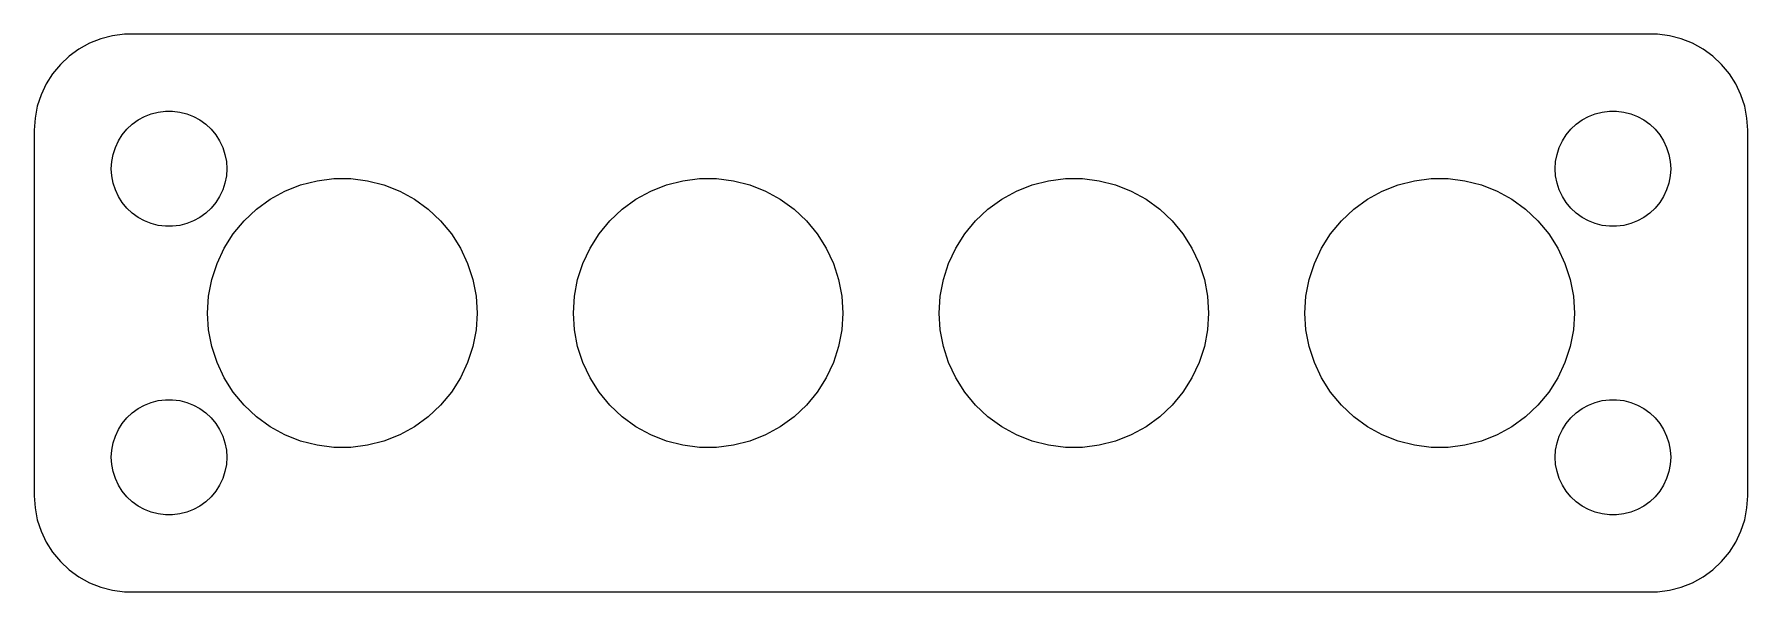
# Model space of a CAD drawing. Header units: metres. Extents: x -44.5 to 44.5, y 24.5 to 53.5.
import ezdxf

# ---------------------------------------------------------------- set-up
doc = ezdxf.new("R2010")
doc.units = ezdxf.units.M

msp = doc.modelspace()

# ---------------------------------------------------------------- linework, layer by layer
for p, q in [((-40.4369, 53.4114), (-41.0451, 53.2553)), ((-39.8139, 53.4901), (-40.4369, 53.4114)), ((39.8139, 53.4901), (-39.8139, 53.4901)), ((40.4369, 53.4114), (39.8139, 53.4901)), ((41.0451, 53.2553), (40.4369, 53.4114)), ((-42.1791, 52.7216), (-42.6871, 52.3526)), ((-41.6289, 53.0241), (-42.1791, 52.7216)), ((-41.0451, 53.2553), (-41.6289, 53.0241)), ((41.6289, 53.0241), (41.0451, 53.2553)), ((42.1791, 52.7216), (41.6289, 53.0241)), ((42.6871, 52.3526), (42.1791, 52.7216)), ((-43.1448, 51.9227), (-43.5451, 51.4389)), ((-42.6871, 52.3526), (-43.1448, 51.9227)), ((43.1448, 51.9227), (42.6871, 52.3526)), ((43.5451, 51.4389), (43.1448, 51.9227)), ((-43.8815, 50.9088), (-44.1489, 50.3406)), ((-43.5451, 51.4389), (-43.8815, 50.9088)), ((43.8815, 50.9088), (43.5451, 51.4389)), ((44.1489, 50.3406), (43.8815, 50.9088)), ((-44.1489, 50.3406), (-44.3429, 49.7434)), ((44.3429, 49.7434), (44.1489, 50.3406)), ((-44.4606, 49.1267), (-44.5, 48.5)), ((-44.3429, 49.7434), (-44.4606, 49.1267)), ((-39.4123, 48.8115), (-39.1075, 49.033)), ((-39.1075, 49.033), (-38.7773, 49.2145)), ((-38.7773, 49.2145), (-38.427, 49.3532)), ((-38.427, 49.3532), (-38.0621, 49.4469)), ((-38.0621, 49.4469), (-37.6884, 49.4941)), ((-37.6884, 49.4941), (-37.3116, 49.4941)), ((-37.3116, 49.4941), (-36.9379, 49.4469)), ((-36.9379, 49.4469), (-36.5729, 49.3532)), ((-36.5729, 49.3532), (-36.2227, 49.2145)), ((-36.2227, 49.2145), (-35.8925, 49.033)), ((-35.8925, 49.033), (-35.5877, 48.8115)), ((35.5877, 48.8115), (35.8925, 49.033)), ((35.8925, 49.033), (36.2227, 49.2145)), ((36.2227, 49.2145), (36.5729, 49.3532)), ((36.5729, 49.3532), (36.9379, 49.4469)), ((36.9379, 49.4469), (37.3116, 49.4941)), ((37.3116, 49.4941), (37.6884, 49.4941)), ((37.6884, 49.4941), (38.0621, 49.4469)), ((38.0621, 49.4469), (38.427, 49.3532)), ((38.427, 49.3532), (38.7773, 49.2145)), ((38.7773, 49.2145), (39.1075, 49.033)), ((39.1075, 49.033), (39.4123, 48.8115)), ((44.4606, 49.1267), (44.3429, 49.7434)), ((44.5, 48.5), (44.4606, 49.1267)), ((-44.5, 48.5), (-44.5, 29.5)), ((-40.1289, 47.9453), (-39.927, 48.2634)), ((-39.927, 48.2634), (-39.6869, 48.5536)), ((-39.6869, 48.5536), (-39.4123, 48.8115)), ((-35.5877, 48.8115), (-35.3131, 48.5536)), ((-35.3131, 48.5536), (-35.0729, 48.2634)), ((-35.0729, 48.2634), (-34.8711, 47.9453)), ((34.8711, 47.9453), (35.0729, 48.2634)), ((35.0729, 48.2634), (35.3131, 48.5536)), ((35.3131, 48.5536), (35.5877, 48.8115)), ((39.4123, 48.8115), (39.6869, 48.5536)), ((39.6869, 48.5536), (39.927, 48.2634)), ((39.927, 48.2634), (40.1289, 47.9453)), ((44.5, 29.5), (44.5, 48.5)), ((-40.4763, 46.876), (-40.4057, 47.2461)), ((-40.4057, 47.2461), (-40.2893, 47.6044)), ((-40.2893, 47.6044), (-40.1289, 47.9453)), ((-34.8711, 47.9453), (-34.7107, 47.6044)), ((-34.7107, 47.6044), (-34.5942, 47.2461)), ((-34.5942, 47.2461), (-34.5237, 46.876)), ((34.5237, 46.876), (34.5942, 47.2461)), ((34.5942, 47.2461), (34.7107, 47.6044)), ((34.7107, 47.6044), (34.8711, 47.9453)), ((40.1289, 47.9453), (40.2893, 47.6044)), ((40.2893, 47.6044), (40.4057, 47.2461)), ((40.4057, 47.2461), (40.4763, 46.876)), ((-40.5, 46.5), (-40.4763, 46.876)), ((-40.4763, 46.124), (-40.5, 46.5)), ((-34.5237, 46.876), (-34.5, 46.5)), ((-34.5, 46.5), (-34.5237, 46.124)), ((34.5, 46.5), (34.5237, 46.876)), ((34.5237, 46.124), (34.5, 46.5)), ((40.4763, 46.876), (40.5, 46.5)), ((40.5, 46.5), (40.4763, 46.124)), ((-40.4057, 45.7539), (-40.4763, 46.124)), ((-40.2893, 45.3956), (-40.4057, 45.7539)), ((-40.1289, 45.0547), (-40.2893, 45.3956)), ((-34.7107, 45.3956), (-34.8711, 45.0547)), ((-34.5942, 45.7539), (-34.7107, 45.3956)), ((-34.5237, 46.124), (-34.5942, 45.7539)), ((-31.4805, 45.3338), (-30.6631, 45.6574)), ((-30.6631, 45.6574), (-29.8117, 45.876)), ((-29.8117, 45.876), (-28.9395, 45.9862)), ((-28.9395, 45.9862), (-28.0605, 45.9862)), ((-28.0605, 45.9862), (-27.1883, 45.876)), ((-27.1883, 45.876), (-26.3369, 45.6574)), ((-26.3369, 45.6574), (-25.5195, 45.3338)), ((-12.4805, 45.3338), (-11.6631, 45.6574)), ((-11.6631, 45.6574), (-10.8117, 45.876)), ((-10.8117, 45.876), (-9.93953, 45.9862)), ((-9.93953, 45.9862), (-9.06046, 45.9862)), ((-9.06046, 45.9862), (-8.18832, 45.876)), ((-8.18832, 45.876), (-7.33687, 45.6574)), ((-7.33687, 45.6574), (-6.51953, 45.3338)), ((6.51953, 45.3338), (7.33687, 45.6574)), ((7.33687, 45.6574), (8.18832, 45.876)), ((8.18832, 45.876), (9.06046, 45.9862)), ((9.06046, 45.9862), (9.93953, 45.9862)), ((9.93953, 45.9862), (10.8117, 45.876)), ((10.8117, 45.876), (11.6631, 45.6574)), ((11.6631, 45.6574), (12.4805, 45.3338)), ((25.5195, 45.3338), (26.3369, 45.6574)), ((26.3369, 45.6574), (27.1883, 45.876)), ((27.1883, 45.876), (28.0605, 45.9862)), ((28.0605, 45.9862), (28.9395, 45.9862)), ((28.9395, 45.9862), (29.8117, 45.876)), ((29.8117, 45.876), (30.6631, 45.6574)), ((30.6631, 45.6574), (31.4805, 45.3338)), ((34.5942, 45.7539), (34.5237, 46.124)), ((34.7107, 45.3956), (34.5942, 45.7539)), ((34.8711, 45.0547), (34.7107, 45.3956)), ((40.2893, 45.3956), (40.1289, 45.0547)), ((40.4057, 45.7539), (40.2893, 45.3956)), ((40.4763, 46.124), (40.4057, 45.7539)), ((-39.927, 44.7366), (-40.1289, 45.0547)), ((-39.6869, 44.4464), (-39.927, 44.7366)), ((-35.0729, 44.7366), (-35.3131, 44.4464)), ((-34.8711, 45.0547), (-35.0729, 44.7366)), ((-32.962, 44.3936), (-32.2508, 44.9103)), ((-32.2508, 44.9103), (-31.4805, 45.3338)), ((-25.5195, 45.3338), (-24.7492, 44.9103)), ((-24.7492, 44.9103), (-24.038, 44.3936)), ((-13.962, 44.3936), (-13.2508, 44.9103)), ((-13.2508, 44.9103), (-12.4805, 45.3338)), ((-6.51953, 45.3338), (-5.74921, 44.9103)), ((-5.74921, 44.9103), (-5.03802, 44.3936)), ((5.03802, 44.3936), (5.74921, 44.9103)), ((5.74921, 44.9103), (6.51953, 45.3338)), ((12.4805, 45.3338), (13.2508, 44.9103)), ((13.2508, 44.9103), (13.962, 44.3936)), ((24.038, 44.3936), (24.7492, 44.9103)), ((24.7492, 44.9103), (25.5195, 45.3338)), ((31.4805, 45.3338), (32.2508, 44.9103)), ((32.2508, 44.9103), (32.962, 44.3936)), ((35.0729, 44.7366), (34.8711, 45.0547)), ((35.3131, 44.4464), (35.0729, 44.7366)), ((39.927, 44.7366), (39.6869, 44.4464)), ((40.1289, 45.0547), (39.927, 44.7366)), ((-39.4123, 44.1884), (-39.6869, 44.4464)), ((-39.1075, 43.967), (-39.4123, 44.1884)), ((-38.7773, 43.7855), (-39.1075, 43.967)), ((-38.427, 43.6468), (-38.7773, 43.7855)), ((-38.0621, 43.5531), (-38.427, 43.6468)), ((-36.5729, 43.6468), (-36.9379, 43.5531)), ((-36.2227, 43.7855), (-36.5729, 43.6468)), ((-35.8925, 43.967), (-36.2227, 43.7855)), ((-35.5877, 44.1884), (-35.8925, 43.967)), ((-35.3131, 44.4464), (-35.5877, 44.1884)), ((-34.1631, 43.1145), (-33.6028, 43.7918)), ((-33.6028, 43.7918), (-32.962, 44.3936)), ((-24.038, 44.3936), (-23.3972, 43.7918)), ((-23.3972, 43.7918), (-22.8369, 43.1145)), ((-15.1631, 43.1145), (-14.6028, 43.7918)), ((-14.6028, 43.7918), (-13.962, 44.3936)), ((-5.03802, 44.3936), (-4.39722, 43.7918)), ((-4.39722, 43.7918), (-3.83687, 43.1145)), ((3.83687, 43.1145), (4.39722, 43.7918)), ((4.39722, 43.7918), (5.03802, 44.3936)), ((13.962, 44.3936), (14.6028, 43.7918)), ((14.6028, 43.7918), (15.1631, 43.1145)), ((22.8369, 43.1145), (23.3972, 43.7918)), ((23.3972, 43.7918), (24.038, 44.3936)), ((32.962, 44.3936), (33.6028, 43.7918)), ((33.6028, 43.7918), (34.1631, 43.1145)), ((35.5877, 44.1884), (35.3131, 44.4464)), ((35.8925, 43.967), (35.5877, 44.1884)), ((36.2227, 43.7855), (35.8925, 43.967)), ((36.5729, 43.6468), (36.2227, 43.7855)), ((36.9379, 43.5531), (36.5729, 43.6468)), ((38.427, 43.6468), (38.0621, 43.5531)), ((38.7773, 43.7855), (38.427, 43.6468)), ((39.1075, 43.967), (38.7773, 43.7855)), ((39.4123, 44.1884), (39.1075, 43.967)), ((39.6869, 44.4464), (39.4123, 44.1884)), ((-37.6884, 43.5059), (-38.0621, 43.5531)), ((-37.3116, 43.5059), (-37.6884, 43.5059)), ((-36.9379, 43.5531), (-37.3116, 43.5059)), ((-34.6341, 42.3723), (-34.1631, 43.1145)), ((-22.8369, 43.1145), (-22.3658, 42.3723)), ((-15.6341, 42.3723), (-15.1631, 43.1145)), ((-3.83687, 43.1145), (-3.36584, 42.3723)), ((3.36584, 42.3723), (3.83687, 43.1145)), ((15.1631, 43.1145), (15.6341, 42.3723)), ((22.3658, 42.3723), (22.8369, 43.1145)), ((34.1631, 43.1145), (34.6341, 42.3723)), ((37.3116, 43.5059), (36.9379, 43.5531)), ((37.6884, 43.5059), (37.3116, 43.5059)), ((38.0621, 43.5531), (37.6884, 43.5059)), ((-35.0084, 41.5769), (-34.6341, 42.3723)), ((-22.3658, 42.3723), (-21.9916, 41.5769)), ((-16.0084, 41.5769), (-15.6341, 42.3723)), ((-3.36584, 42.3723), (-2.99156, 41.5769)), ((2.99156, 41.5769), (3.36584, 42.3723)), ((15.6341, 42.3723), (16.0084, 41.5769)), ((21.9916, 41.5769), (22.3658, 42.3723)), ((34.6341, 42.3723), (35.0084, 41.5769)), ((-35.2801, 40.7408), (-35.0084, 41.5769)), ((-21.9916, 41.5769), (-21.7199, 40.7408)), ((-16.2801, 40.7408), (-16.0084, 41.5769)), ((-2.99156, 41.5769), (-2.71991, 40.7408)), ((2.71991, 40.7408), (2.99156, 41.5769)), ((16.0084, 41.5769), (16.2801, 40.7408)), ((21.7199, 40.7408), (21.9916, 41.5769)), ((35.0084, 41.5769), (35.2801, 40.7408)), ((-35.4448, 39.8773), (-35.2801, 40.7408)), ((-21.7199, 40.7408), (-21.5552, 39.8773)), ((-16.4448, 39.8773), (-16.2801, 40.7408)), ((-2.71991, 40.7408), (-2.55519, 39.8773)), ((2.55519, 39.8773), (2.71991, 40.7408)), ((16.2801, 40.7408), (16.4448, 39.8773)), ((21.5552, 39.8773), (21.7199, 40.7408)), ((35.2801, 40.7408), (35.4448, 39.8773)), ((-35.5, 39), (-35.4448, 39.8773)), ((-21.5552, 39.8773), (-21.5, 39)), ((-16.5, 39), (-16.4448, 39.8773)), ((-2.55519, 39.8773), (-2.5, 39)), ((2.5, 39), (2.55519, 39.8773)), ((16.4448, 39.8773), (16.5, 39)), ((21.5, 39), (21.5552, 39.8773)), ((35.4448, 39.8773), (35.5, 39)), ((-35.4448, 38.1227), (-35.5, 39)), ((-21.5, 39), (-21.5552, 38.1227)), ((-16.4448, 38.1227), (-16.5, 39)), ((-2.5, 39), (-2.55519, 38.1227)), ((2.55519, 38.1227), (2.5, 39)), ((16.5, 39), (16.4448, 38.1227)), ((21.5552, 38.1227), (21.5, 39)), ((35.5, 39), (35.4448, 38.1227)), ((-35.2801, 37.2592), (-35.4448, 38.1227)), ((-21.5552, 38.1227), (-21.7199, 37.2592)), ((-16.2801, 37.2592), (-16.4448, 38.1227)), ((-2.55519, 38.1227), (-2.71991, 37.2592)), ((2.71991, 37.2592), (2.55519, 38.1227)), ((16.4448, 38.1227), (16.2801, 37.2592)), ((21.7199, 37.2592), (21.5552, 38.1227)), ((35.4448, 38.1227), (35.2801, 37.2592)), ((-35.0084, 36.4231), (-35.2801, 37.2592)), ((-21.7199, 37.2592), (-21.9916, 36.4231)), ((-16.0084, 36.4231), (-16.2801, 37.2592)), ((-2.71991, 37.2592), (-2.99156, 36.4231)), ((2.99156, 36.4231), (2.71991, 37.2592)), ((16.2801, 37.2592), (16.0084, 36.4231)), ((21.9916, 36.4231), (21.7199, 37.2592)), ((35.2801, 37.2592), (35.0084, 36.4231)), ((-34.6341, 35.6277), (-35.0084, 36.4231)), ((-34.1631, 34.8855), (-34.6341, 35.6277)), ((-22.3658, 35.6277), (-22.8369, 34.8855)), ((-21.9916, 36.4231), (-22.3658, 35.6277)), ((-15.6341, 35.6277), (-16.0084, 36.4231)), ((-15.1631, 34.8855), (-15.6341, 35.6277)), ((-3.36584, 35.6277), (-3.83687, 34.8855)), ((-2.99156, 36.4231), (-3.36584, 35.6277)), ((3.36584, 35.6277), (2.99156, 36.4231)), ((3.83687, 34.8855), (3.36584, 35.6277)), ((15.6341, 35.6277), (15.1631, 34.8855)), ((16.0084, 36.4231), (15.6341, 35.6277)), ((22.3658, 35.6277), (21.9916, 36.4231)), ((22.8369, 34.8855), (22.3658, 35.6277)), ((34.6341, 35.6277), (34.1631, 34.8855)), ((35.0084, 36.4231), (34.6341, 35.6277)), ((-33.6028, 34.2082), (-34.1631, 34.8855)), ((-22.8369, 34.8855), (-23.3972, 34.2082)), ((-14.6028, 34.2082), (-15.1631, 34.8855)), ((-3.83687, 34.8855), (-4.39722, 34.2082)), ((4.39722, 34.2082), (3.83687, 34.8855)), ((15.1631, 34.8855), (14.6028, 34.2082)), ((23.3972, 34.2082), (22.8369, 34.8855)), ((34.1631, 34.8855), (33.6028, 34.2082)), ((-39.4123, 33.8116), (-39.1075, 34.033)), ((-39.1075, 34.033), (-38.7773, 34.2145)), ((-38.7773, 34.2145), (-38.427, 34.3532)), ((-38.427, 34.3532), (-38.0621, 34.4469)), ((-38.0621, 34.4469), (-37.6884, 34.4941)), ((-37.6884, 34.4941), (-37.3116, 34.4941)), ((-37.3116, 34.4941), (-36.9379, 34.4469)), ((-36.9379, 34.4469), (-36.5729, 34.3532)), ((-36.5729, 34.3532), (-36.2227, 34.2145)), ((-36.2227, 34.2145), (-35.8925, 34.033)), ((-35.8925, 34.033), (-35.5877, 33.8116)), ((-32.962, 33.6064), (-33.6028, 34.2082)), ((-23.3972, 34.2082), (-24.038, 33.6064)), ((-13.962, 33.6064), (-14.6028, 34.2082)), ((-4.39722, 34.2082), (-5.03802, 33.6064)), ((5.03802, 33.6064), (4.39722, 34.2082)), ((14.6028, 34.2082), (13.962, 33.6064)), ((24.038, 33.6064), (23.3972, 34.2082)), ((33.6028, 34.2082), (32.962, 33.6064)), ((35.5877, 33.8116), (35.8925, 34.033)), ((35.8925, 34.033), (36.2227, 34.2145)), ((36.2227, 34.2145), (36.5729, 34.3532)), ((36.5729, 34.3532), (36.9379, 34.4469)), ((36.9379, 34.4469), (37.3116, 34.4941)), ((37.3116, 34.4941), (37.6884, 34.4941)), ((37.6884, 34.4941), (38.0621, 34.4469)), ((38.0621, 34.4469), (38.427, 34.3532)), ((38.427, 34.3532), (38.7773, 34.2145)), ((38.7773, 34.2145), (39.1075, 34.033)), ((39.1075, 34.033), (39.4123, 33.8116)), ((-40.2893, 32.6044), (-40.1289, 32.9453)), ((-40.1289, 32.9453), (-39.927, 33.2634)), ((-39.927, 33.2634), (-39.6869, 33.5536)), ((-39.6869, 33.5536), (-39.4123, 33.8116)), ((-35.5877, 33.8116), (-35.3131, 33.5536)), ((-35.3131, 33.5536), (-35.0729, 33.2634)), ((-35.0729, 33.2634), (-34.8711, 32.9453)), ((-34.8711, 32.9453), (-34.7107, 32.6044)), ((-32.2508, 33.0897), (-32.962, 33.6064)), ((-31.4805, 32.6662), (-32.2508, 33.0897)), ((-24.7492, 33.0897), (-25.5195, 32.6662)), ((-24.038, 33.6064), (-24.7492, 33.0897)), ((-13.2508, 33.0897), (-13.962, 33.6064)), ((-12.4805, 32.6662), (-13.2508, 33.0897)), ((-5.74921, 33.0897), (-6.51953, 32.6662)), ((-5.03802, 33.6064), (-5.74921, 33.0897)), ((5.74921, 33.0897), (5.03802, 33.6064)), ((6.51953, 32.6662), (5.74921, 33.0897)), ((13.2508, 33.0897), (12.4805, 32.6662)), ((13.962, 33.6064), (13.2508, 33.0897)), ((24.7492, 33.0897), (24.038, 33.6064)), ((25.5195, 32.6662), (24.7492, 33.0897)), ((32.2508, 33.0897), (31.4805, 32.6662)), ((32.962, 33.6064), (32.2508, 33.0897)), ((34.7107, 32.6044), (34.8711, 32.9453)), ((34.8711, 32.9453), (35.0729, 33.2634)), ((35.0729, 33.2634), (35.3131, 33.5536)), ((35.3131, 33.5536), (35.5877, 33.8116)), ((39.4123, 33.8116), (39.6869, 33.5536)), ((39.6869, 33.5536), (39.927, 33.2634)), ((39.927, 33.2634), (40.1289, 32.9453)), ((40.1289, 32.9453), (40.2893, 32.6044)), ((-40.4763, 31.876), (-40.4057, 32.2461)), ((-40.4057, 32.2461), (-40.2893, 32.6044)), ((-34.7107, 32.6044), (-34.5942, 32.2461)), ((-34.5942, 32.2461), (-34.5237, 31.876)), ((-30.6631, 32.3426), (-31.4805, 32.6662)), ((-29.8117, 32.124), (-30.6631, 32.3426)), ((-28.9395, 32.0138), (-29.8117, 32.124)), ((-27.1883, 32.124), (-28.0605, 32.0138)), ((-26.3369, 32.3426), (-27.1883, 32.124)), ((-25.5195, 32.6662), (-26.3369, 32.3426)), ((-11.6631, 32.3426), (-12.4805, 32.6662)), ((-10.8117, 32.124), (-11.6631, 32.3426)), ((-9.93953, 32.0138), (-10.8117, 32.124)), ((-8.18832, 32.124), (-9.06046, 32.0138)), ((-7.33687, 32.3426), (-8.18832, 32.124)), ((-6.51953, 32.6662), (-7.33687, 32.3426)), ((7.33687, 32.3426), (6.51953, 32.6662)), ((8.18832, 32.124), (7.33687, 32.3426)), ((9.06046, 32.0138), (8.18832, 32.124)), ((10.8117, 32.124), (9.93953, 32.0138)), ((11.6631, 32.3426), (10.8117, 32.124)), ((12.4805, 32.6662), (11.6631, 32.3426)), ((26.3369, 32.3426), (25.5195, 32.6662)), ((27.1883, 32.124), (26.3369, 32.3426)), ((28.0605, 32.0138), (27.1883, 32.124)), ((29.8117, 32.124), (28.9395, 32.0138)), ((30.6631, 32.3426), (29.8117, 32.124)), ((31.4805, 32.6662), (30.6631, 32.3426)), ((34.5237, 31.876), (34.5942, 32.2461)), ((34.5942, 32.2461), (34.7107, 32.6044)), ((40.2893, 32.6044), (40.4057, 32.2461)), ((40.4057, 32.2461), (40.4763, 31.876)), ((-40.5, 31.5), (-40.4763, 31.876)), ((-40.4763, 31.124), (-40.5, 31.5)), ((-34.5237, 31.876), (-34.5, 31.5)), ((-34.5, 31.5), (-34.5237, 31.124)), ((-28.0605, 32.0138), (-28.9395, 32.0138)), ((-9.06046, 32.0138), (-9.93953, 32.0138)), ((9.93953, 32.0138), (9.06046, 32.0138)), ((28.9395, 32.0138), (28.0605, 32.0138)), ((34.5, 31.5), (34.5237, 31.876)), ((34.5237, 31.124), (34.5, 31.5)), ((40.4763, 31.876), (40.5, 31.5)), ((40.5, 31.5), (40.4763, 31.124)), ((-40.4057, 30.7539), (-40.4763, 31.124)), ((-40.2893, 30.3956), (-40.4057, 30.7539)), ((-40.1289, 30.0547), (-40.2893, 30.3956)), ((-34.7107, 30.3956), (-34.8711, 30.0547)), ((-34.5942, 30.7539), (-34.7107, 30.3956)), ((-34.5237, 31.124), (-34.5942, 30.7539)), ((34.5942, 30.7539), (34.5237, 31.124)), ((34.7107, 30.3956), (34.5942, 30.7539)), ((34.8711, 30.0547), (34.7107, 30.3956)), ((40.2893, 30.3956), (40.1289, 30.0547)), ((40.4057, 30.7539), (40.2893, 30.3956)), ((40.4763, 31.124), (40.4057, 30.7539)), ((-44.5, 29.5), (-44.4606, 28.8733)), ((-39.927, 29.7366), (-40.1289, 30.0547)), ((-39.6869, 29.4464), (-39.927, 29.7366)), ((-39.4123, 29.1885), (-39.6869, 29.4464)), ((-35.3131, 29.4464), (-35.5877, 29.1885)), ((-35.0729, 29.7366), (-35.3131, 29.4464)), ((-34.8711, 30.0547), (-35.0729, 29.7366)), ((35.0729, 29.7366), (34.8711, 30.0547)), ((35.3131, 29.4464), (35.0729, 29.7366)), ((35.5877, 29.1885), (35.3131, 29.4464)), ((39.6869, 29.4464), (39.4123, 29.1885)), ((39.927, 29.7366), (39.6869, 29.4464)), ((40.1289, 30.0547), (39.927, 29.7366)), ((44.4606, 28.8733), (44.5, 29.5)), ((-44.4606, 28.8733), (-44.3429, 28.2566)), ((-39.1075, 28.967), (-39.4123, 29.1885)), ((-38.7773, 28.7855), (-39.1075, 28.967)), ((-38.427, 28.6468), (-38.7773, 28.7855)), ((-38.0621, 28.5531), (-38.427, 28.6468)), ((-37.6884, 28.5059), (-38.0621, 28.5531)), ((-37.3116, 28.5059), (-37.6884, 28.5059)), ((-36.9379, 28.5531), (-37.3116, 28.5059)), ((-36.5729, 28.6468), (-36.9379, 28.5531)), ((-36.2227, 28.7855), (-36.5729, 28.6468)), ((-35.8925, 28.967), (-36.2227, 28.7855)), ((-35.5877, 29.1885), (-35.8925, 28.967)), ((35.8925, 28.967), (35.5877, 29.1885)), ((36.2227, 28.7855), (35.8925, 28.967)), ((36.5729, 28.6468), (36.2227, 28.7855)), ((36.9379, 28.5531), (36.5729, 28.6468)), ((37.3116, 28.5059), (36.9379, 28.5531)), ((37.6884, 28.5059), (37.3116, 28.5059)), ((38.0621, 28.5531), (37.6884, 28.5059)), ((38.427, 28.6468), (38.0621, 28.5531)), ((38.7773, 28.7855), (38.427, 28.6468)), ((39.1075, 28.967), (38.7773, 28.7855)), ((39.4123, 29.1885), (39.1075, 28.967)), ((44.3429, 28.2566), (44.4606, 28.8733)), ((-44.3429, 28.2566), (-44.1489, 27.6594)), ((-44.1489, 27.6594), (-43.8815, 27.0912)), ((43.8815, 27.0912), (44.1489, 27.6594)), ((44.1489, 27.6594), (44.3429, 28.2566)), ((-43.8815, 27.0912), (-43.5451, 26.5611)), ((43.5451, 26.5611), (43.8815, 27.0912)), ((-43.5451, 26.5611), (-43.1448, 26.0773)), ((-43.1448, 26.0773), (-42.6871, 25.6474)), ((42.6871, 25.6474), (43.1448, 26.0773)), ((43.1448, 26.0773), (43.5451, 26.5611)), ((-42.6871, 25.6474), (-42.1791, 25.2784)), ((-42.1791, 25.2784), (-41.6289, 24.9759)), ((-41.6289, 24.9759), (-41.0451, 24.7447)), ((41.0451, 24.7447), (41.6289, 24.9759)), ((41.6289, 24.9759), (42.1791, 25.2784)), ((42.1791, 25.2784), (42.6871, 25.6474)), ((-41.0451, 24.7447), (-40.4369, 24.5886)), ((-40.4369, 24.5886), (-39.8139, 24.5099)), ((-39.8139, 24.5099), (39.8139, 24.5099)), ((39.8139, 24.5099), (40.4369, 24.5886)), ((40.4369, 24.5886), (41.0451, 24.7447))]:
    msp.add_line(p, q)

doc.saveas('drawing.dxf')
